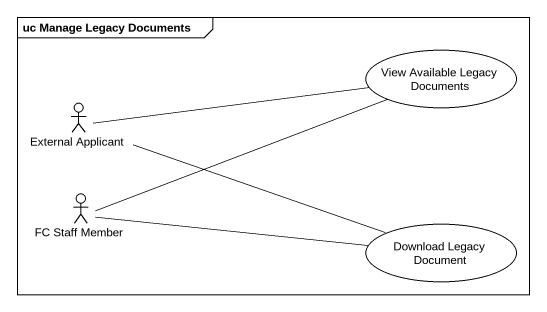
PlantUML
@startuml
mainframe uc Manage Legacy Documents
usecase "View Available Legacy Documents" as View_Available_Legacy
actor "External Applicant" as External_Applicant
actor "FC Staff Member" as FC_Staff_Member
usecase "Download Legacy Document" as Download_Legacy_Document
External_Applicant -right- View_Available_Legacy
External_Applicant -right- Download_Legacy_Document
FC_Staff_Member -right- View_Available_Legacy
FC_Staff_Member -right- Download_Legacy_Document
@enduml
